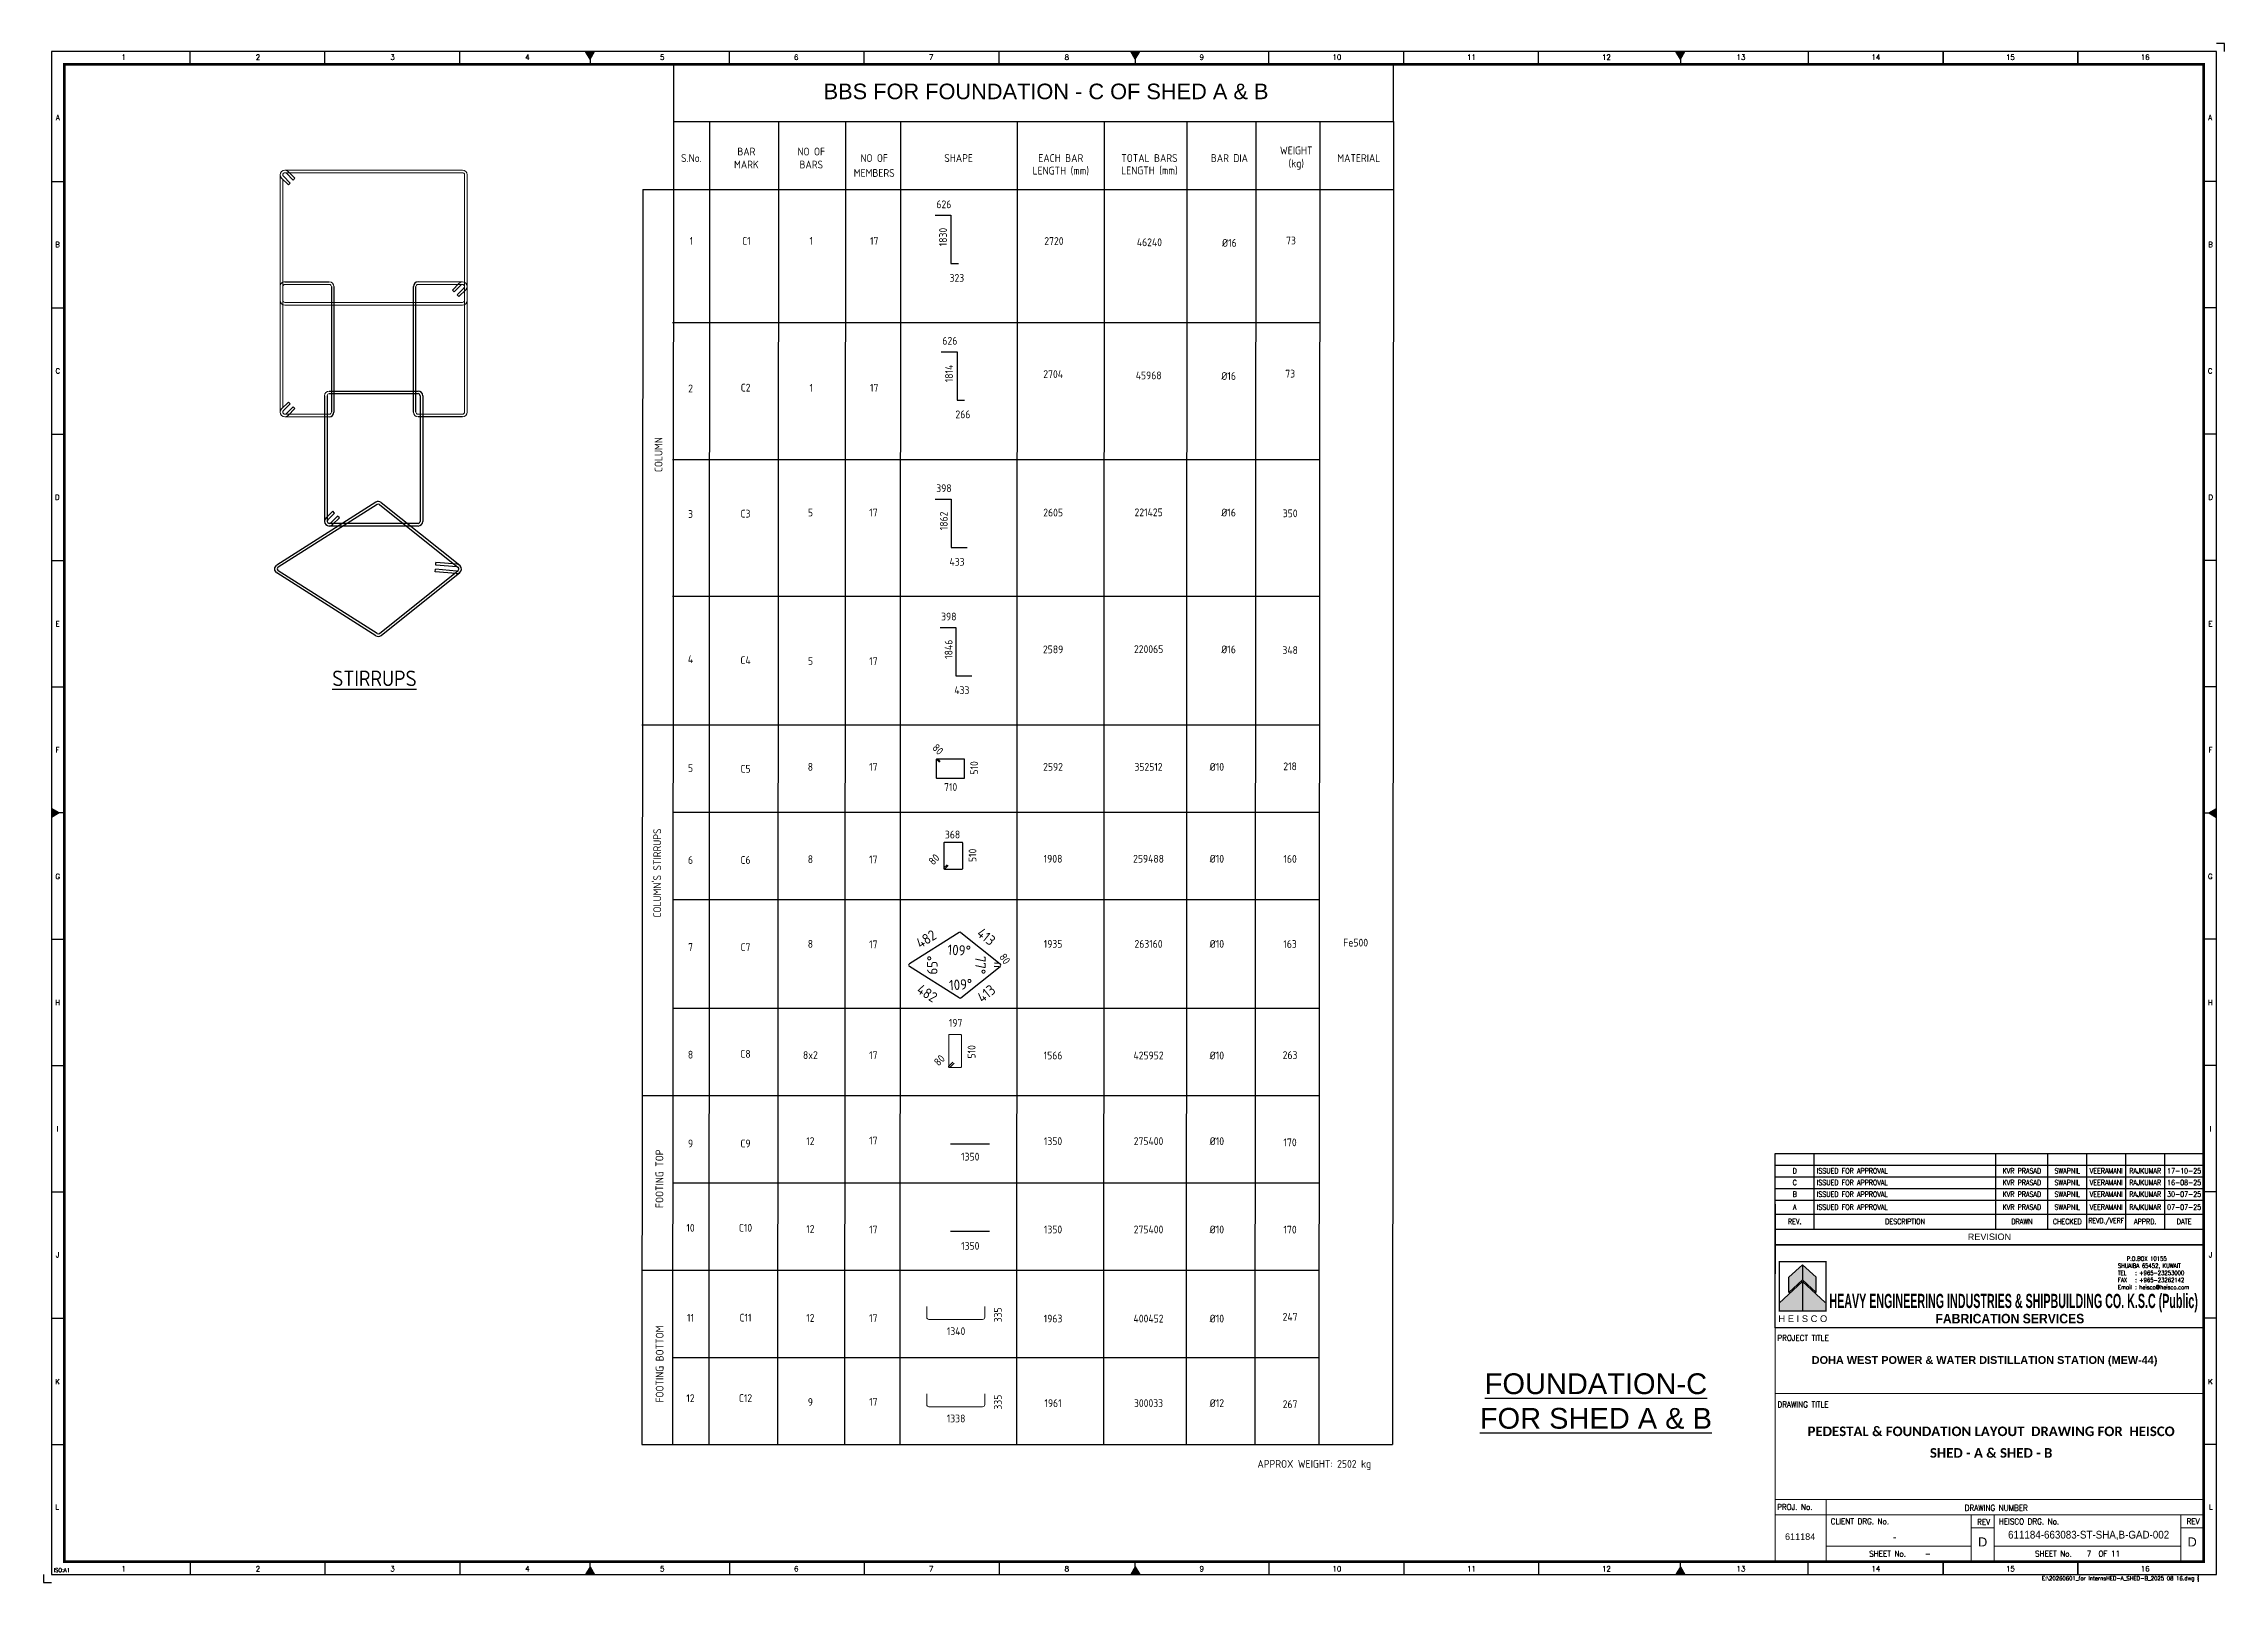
# Model space of a CAD drawing. Header units: millimetres. Extents: x -1055 to 11244, y -20673 to 2560.
# Drawn here: x 6478 to 7318, y 1149 to 1742 of the extents above; entities that cross this region are included whole.
import ezdxf
from ezdxf.enums import TextEntityAlignment as Align

# ---------------------------------------------------------------- set-up
doc = ezdxf.new("R2010")
doc.units = ezdxf.units.MM
for name, color, linetype in [('BORDER', 6, 'Continuous'), ('HEISCO', 7, 'Continuous'), ('TABLE', 4, 'Continuous')]:
    doc.layers.add(name, color=color, linetype=linetype)
doc.styles.add('ACISOTS', font='isocp.shx')
doc.styles.add('arial', font='arial.ttf')
doc.styles.add('HEISCO', font='ariblk.ttf')
doc.styles.add('HEISCO.', font='arial.ttf')
doc.styles.add('LOGO', font='ROMANS.SHX')
doc.styles.add('ROMANS', font='romans.shx', dxfattribs={"width": 0.8})
doc.styles.get("Standard").update_dxf_attribs({"font": 'arial.ttf'})

# ---------------------------------------------------------------- blocks, each defined once
blk = doc.blocks.new('A1B')
at = {"layer": 'BORDER', "color": 1}
for p, q in [((56.44, 585), (56.44, 590)), ((56.44, 585), (56.44, 590)), ((108.38, 585), (108.38, 590)), ((108.38, 585), (108.38, 590)), ((160.31, 585), (160.31, 590)), ((160.31, 585), (160.31, 590)), ((264.19, 585), (264.19, 590)), ((316.12, 585), (316.12, 590)), ((368.06, 585), (368.06, 590)), ((471.94, 585), (471.94, 590)), ((523.88, 585), (523.88, 590)), ((575.81, 585), (575.81, 590)), ((679.69, 590), (679.69, 585)), ((731.63, 590), (731.63, 585)), ((731.63, 585), (731.63, 590)), ((731.63, 590), (731.63, 585)), ((783.56, 590), (783.56, 585)), ((783.56, 585), (783.56, 590)), ((3, 539.83), (8, 539.83)), ((837, 539.83), (832, 539.83)), ((3, 491.17), (8, 491.17)), ((837, 491.17), (832, 491.17)), ((3, 442.5), (8, 442.5)), ((837, 442.5), (832, 442.5)), ((3, 393.84), (8, 393.84)), ((837, 393.84), (832, 393.84)), ((3, 345.17), (8, 345.17)), ((837, 345.17), (832, 345.17)), ((3, 247.84), (8, 247.84)), ((837, 247.84), (832, 247.84)), ((3, 199.17), (8, 199.17)), ((837, 199.17), (832, 199.17)), ((3, 150.51), (8, 150.51)), ((837, 150.51), (832, 150.51)), ((3, 101.84), (8, 101.84)), ((837, 101.84), (832, 101.84)), ((3, 53.17), (8, 53.17)), ((837, 53.17), (832, 53.17)), ((56.44, 8), (56.44, 3)), ((108.38, 8), (108.38, 3)), ((160.31, 8), (160.31, 3)), ((264.19, 8), (264.19, 3)), ((316.12, 8), (316.12, 3)), ((368.06, 8), (368.06, 3)), ((471.94, 8), (471.94, 3)), ((523.88, 8), (523.88, 3)), ((575.81, 8), (575.81, 3)), ((679.69, 3), (679.69, 8)), ((731.63, 3), (731.63, 8)), ((731.63, 8), (731.63, 3)), ((731.63, 3), (731.63, 8)), ((783.56, 3), (783.56, 8)), ((783.56, 8), (783.56, 3))]:
    blk.add_line(p, q, dxfattribs=at)
at = {"layer": 'BORDER'}
for p, q in [((210.5, 587), (208.77, 590)), ((210.5, 590), (210.5, 585)), ((210.5, 587), (212.23, 590)), ((210.5, 588), (210.5, 585)), ((210.5, 588), (210.5, 585)), ((420.5, 587), (418.77, 590)), ((420.5, 590), (420.5, 585)), ((420.5, 587), (422.23, 590)), ((420.5, 588), (420.5, 585)), ((630.5, 587), (628.77, 590)), ((630.5, 590), (630.5, 585)), ((630.5, 587), (632.23, 590)), ((6, 296.5), (3, 298.23)), ((8, 296.5), (3, 296.5)), ((6, 296.5), (3, 294.77)), ((832, 296.5), (837, 296.5)), ((834, 296.5), (837, 298.23)), ((834, 296.5), (837, 294.77)), ((210.5, 6), (208.77, 3)), ((210.5, 5), (210.5, 8)), ((210.5, 5), (210.5, 8)), ((210.5, 3), (210.5, 8)), ((210.5, 6), (212.23, 3)), ((420.5, 6), (418.77, 3)), ((420.5, 5), (420.5, 8)), ((420.5, 3), (420.5, 8)), ((420.5, 6), (422.23, 3)), ((630.5, 6), (628.77, 3)), ((630.5, 3), (630.5, 8)), ((630.5, 6), (632.23, 3))]:
    blk.add_line(p, q, dxfattribs=at)
blk.add_lwpolyline([(837, 3), (837, 590), (3, 590), (3, 3)], close=True, dxfattribs=at)
at = {"layer": 'BORDER', "color": 1}
for points in [[(840, 590), (840, 593), (837, 593)], [(0, 3), (0, 0), (3, 0)]]:
    blk.add_lwpolyline(points, dxfattribs=at)
at = {"layer": 'BORDER', "const_width": 1}
blk.add_lwpolyline([(8, 8), (832, 8), (832, 585), (8, 585)], close=True, dxfattribs=at)
at = {"layer": 'BORDER'}
for points in [[(212.23, 590), (208.77, 590), (210.5, 587)], [(422.23, 590), (418.77, 590), (420.5, 587)], [(632.23, 590), (628.77, 590), (630.5, 587)], [(3, 298.23), (3, 294.77), (6, 296.5)], [(837, 298.23), (837, 294.77), (834, 296.5)], [(212.23, 3), (208.77, 3), (210.5, 6)], [(422.23, 3), (418.77, 3), (420.5, 6)], [(632.23, 3), (628.77, 3), (630.5, 6)]]:
    blk.add_solid(points, dxfattribs=at)
at = {"color": 11, "insert": (830.38, 1.34), "char_height": 1.5, "width": 401.355, "attachment_point": 6, "style": 'ROMANS'}
blk.add_mtext('{\\W1;\\C1;E:\\20260601_for Interns\\SHED-A_SHED-B_2025 08 16.dwg }', dxfattribs=at)
at = {"layer": 'BORDER', "color": 1, "style": 'ROMANS'}
for s, height, p in [('1', 2, (30.81, 586.75)), ('2', 2, (82.56, 586.75)), ('3', 2, (134.41, 586.75)), ('4', 2, (186.37, 586.75)), ('5', 2, (238.32, 586.75)), ('6', 2, (289.89, 586.75)), ('7', 2, (341.88, 586.75)), ('8', 2, (394.13, 586.75)), ('9', 2, (446.1, 586.75)), ('10', 2, (498.13, 586.75)), ('11', 2, (549.97, 586.75)), ('12', 2, (601.96, 586.75)), ('13', 2, (653.79, 586.75)), ('14', 2, (705.77, 586.75)), ('15', 2, (757.56, 586.75)), ('16', 2, (809.48, 586.75)), ('A', 2, (5.48, 563.52)), ('A', 2, (834.52, 563.52)), ('B', 2, (5.35, 514.55)), ('B', 2, (834.65, 514.55)), ('C', 2, (5.49, 465.84)), ('C', 2, (834.51, 465.84)), ('D', 2, (5.25, 417.17)), ('D', 2, (834.75, 417.17)), ('E', 2, (5.39, 368.4)), ('E', 2, (834.61, 368.4)), ('F', 2, (5.34, 319.81)), ('F', 2, (834.66, 319.81)), ('G', 2, (5.44, 271.07)), ('G', 2, (834.56, 271.07)), ('H', 2, (5.43, 222.46)), ('H', 2, (834.57, 222.46)), ('I', 2, (5.31, 173.82)), ('I', 2, (834.69, 173.82)), ('J', 2, (5.33, 125.23)), ('J', 2, (834.67, 125.23)), ('K', 2, (5.38, 76.36)), ('K', 2, (834.62, 76.36)), ('L', 2, (5.2, 28.07)), ('L', 2, (834.8, 28.07)), ('ISO:A1', 1.5, (7.03, 4)), ('1', 2, (30.81, 4.25)), ('2', 2, (82.56, 4.25)), ('3', 2, (134.41, 4.25)), ('4', 2, (186.37, 4.25)), ('5', 2, (238.32, 4.25)), ('6', 2, (289.89, 4.25)), ('7', 2, (341.88, 4.25)), ('8', 2, (394.13, 4.25)), ('9', 2, (446.1, 4.25)), ('10', 2, (498.13, 4.25)), ('11', 2, (549.97, 4.25)), ('12', 2, (601.96, 4.25)), ('13', 2, (653.79, 4.25)), ('14', 2, (705.77, 4.25)), ('15', 2, (757.56, 4.25)), ('16', 2, (809.48, 4.25))]:
    blk.add_text(s, height=height, dxfattribs=at).set_placement(p, align=Align.CENTER)
blk = doc.blocks.new('A$7E97AAC96A')
at = {"color": 50, "lineweight": 0}
for p, q in [((1.8, 52), (70.2, 52)), ((1.8, 51), (70.2, 51)), ((2.37, 50.77), (4.98, 48.15)), ((3.07, 51.47), (5.69, 48.86)), ((0, 50.2), (0, 1.8)), ((0.53, 48.93), (3.14, 46.31)), ((1, 1.8), (1, 48.45)), ((1.23, 49.63), (3.85, 47.02)), ((3.14, 46.31), (3.85, 47.02)), ((4.98, 48.15), (5.69, 48.86)), ((71, 1.8), (71, 50.2)), ((72, 1.8), (72, 50.2)), ((1.8, 1), (70.2, 1)), ((1.8, 0), (70.2, 0))]:
    blk.add_line(p, q, dxfattribs=at)
at = {"color": 50, "lineweight": 0, "extrusion": (0, 0, -1)}
for centre, radius, start, end in [((-1.8, 50.2), 1.8, 315, 135), ((-1.8, 50.2), 0.8, 315, 135), ((-70.2, 50.2), 1.8, 90, 180), ((-70.2, 50.2), 0.8, 90, 180)]:
    blk.add_arc(centre, radius, start, end, dxfattribs=at)
at = {"color": 50, "lineweight": 0}
for centre, radius, start, end in [((1.8, 1.8), 1.8, 180, 270), ((1.8, 1.8), 0.8, 180, 270), ((70.2, 1.8), 0.8, 270, 0), ((70.2, 1.8), 1.8, 270, 0)]:
    blk.add_arc(centre, radius, start, end, dxfattribs=at)
blk = doc.blocks.new('A$7E97AA1C337D')
at = {"color": 4, "lineweight": 0}
for p, q in [((18.9, 52), (1.8, 52)), ((18.9, 51), (1.8, 51)), ((17.63, 51.47), (15.01, 48.86)), ((18.33, 50.77), (15.72, 48.15)), ((15.72, 48.15), (15.01, 48.86)), ((19.47, 49.63), (16.85, 47.02)), ((17.56, 46.31), (16.85, 47.02)), ((20.17, 48.93), (17.56, 46.31)), ((19.7, 1.8), (19.7, 48.45)), ((20.7, 50.2), (20.7, 1.8)), ((18.9, 1), (1.8, 1))]:
    blk.add_line(p, q, dxfattribs=at)
at = {"color": 4}
for p, q in [((0, 1.8), (0, 50.2)), ((1, 1.8), (1, 50.2)), ((18.9, 0), (1.8, 0))]:
    blk.add_line(p, q, dxfattribs=at)
blk.add_arc((1.8, 50.2), 1.8, 90, 180, dxfattribs=at)
at = {"color": 4, "lineweight": 0}
for centre, radius, start, end in [((1.8, 50.2), 0.8, 90, 180), ((1.8, 1.8), 1.8, 180, 270), ((1.8, 1.8), 0.8, 180, 270), ((18.9, 1.8), 0.8, 270, 0), ((18.9, 1.8), 1.8, 270, 0)]:
    blk.add_arc(centre, radius, start, end, dxfattribs=at)
at = {"color": 4, "lineweight": 0, "extrusion": (0, 0, -1)}
for radius in [1.8, 0.8]:
    blk.add_arc((-18.9, 50.2), radius, 45, 225, dxfattribs=at)
blk = doc.blocks.new('A$7E97AA2283C4')
at = {"color": 1}
for p, q in [((1.8, 52), (36, 52)), ((1.8, 51), (36, 51)), ((0, 50.2), (0, 1.8)), ((1, 50.2), (1, 1.8)), ((36.8, 50.2), (36.8, 1.8)), ((37.8, 50.2), (37.8, 1.8)), ((0.53, 3.07), (3.14, 5.69)), ((1.23, 2.37), (3.85, 4.98)), ((36, 1), (1.8, 1)), ((36, 0), (1.8, 0)), ((2.37, 1.23), (4.98, 3.85)), ((3.07, 0.53), (5.69, 3.14)), ((3.85, 4.98), (3.14, 5.69)), ((5.69, 3.14), (4.98, 3.85))]:
    blk.add_line(p, q, dxfattribs=at)
at = {"color": 1, "lineweight": 0}
for radius in [1.8, 0.8]:
    blk.add_arc((1.8, 50.2), radius, 90, 180, dxfattribs=at)
at = {"color": 1}
for centre, radius, start, end in [((36, 50.2), 1.8, 0, 90), ((36, 50.2), 0.8, 0, 90), ((1.8, 1.8), 1.8, 135, 315), ((1.8, 1.8), 0.8, 135, 315), ((36, 1.8), 1.8, 270, 0), ((36, 1.8), 0.8, 270, 0)]:
    blk.add_arc(centre, radius, start, end, dxfattribs=at)
blk = doc.blocks.new('A$7E97181430E2B7')
at = {"color": 5}
for p, q in [((39.04, 51.72), (0.84, 27.52)), ((39.57, 50.88), (1.37, 26.68)), ((40.5, 50.82), (70.7, 26.62)), ((41.13, 51.6), (71.33, 27.4)), ((39.57, 1.12), (1.37, 25.32)), ((40.5, 1.18), (70.7, 25.38)), ((61.87, 24.92), (61.96, 25.92)), ((70.13, 25.2), (61.96, 25.92)), ((62.1, 27.51), (62.19, 28.51)), ((70.27, 26.8), (62.1, 27.51)), ((70.36, 27.79), (62.19, 28.51)), ((39.04, 0.28), (0.84, 24.48)), ((41.13, 0.4), (71.33, 24.6)), ((70.04, 24.21), (61.87, 24.92))]:
    blk.add_line(p, q, dxfattribs=at)
for centre, radius, start, end in [((40, 50.2), 1.8, 51.29395, 122.35458), ((40, 50.2), 0.8, 51.29395, 122.35458), ((1.8, 26), 1.8, 122.35458, 237.64542), ((1.8, 26), 0.8, 122.35458, 237.64542), ((70.2, 26), 1.8, 265, 85), ((70.2, 26), 1.8, 265, 85), ((70.2, 26), 0.8, 265, 85), ((40, 1.8), 1.8, 237.64542, 308.70605), ((40, 1.8), 0.8, 237.64542, 308.70605)]:
    blk.add_arc(centre, radius, start, end, dxfattribs=at)
blk = doc.blocks.new('A$C61D9601B')
at = {"layer": 'HEISCO'}
for color, points in [(34, [(5.84, -8.9), (5.84, -15.38), (11.66, -10.02), (11.66, -3.54)]), (40, [(11.66, -3.54), (11.66, -10.02), (17.48, -15.38), (17.48, -8.9)]), (142, [(1.66, -19.99), (1.66, -23.3), (11.66, -23.3), (11.66, -10.78)]), (138, [(11.66, -10.78), (11.66, -23.3), (21.66, -23.3), (21.66, -19.99)])]:
    blk.add_hatch(color=color, dxfattribs=at).paths.add_polyline_path(points)
blk.add_line((11.66, -10.78), (11.66, -23.3))
blk.add_line((11.66, -10.78), (11.66, -23.3))
at = {"layer": 'HEISCO', "color": 142, "true_color": 0x00a8e1}
blk.add_line((11.66, -10.78), (1.66, -19.99), dxfattribs=at)
at = {"layer": 'HEISCO', "color": 138, "true_color": 0x004961}
for q in [(11.66, -23.3), (21.38, -19.73), (11.66, -23.3)]:
    blk.add_line((11.66, -10.78), q, dxfattribs=at)
at = {"layer": 'HEISCO', "color": 142, "true_color": 0x00a8e1, "const_width": 0.559}
blk.add_lwpolyline([(21.66, -23.3), (21.66, -2.17), (1.66, -2.17), (1.66, -23.3)], close=True, dxfattribs=at)
at = {"layer": 'HEISCO', "color": 34, "true_color": 0xa85400}
blk.add_lwpolyline([(5.84, -8.9), (11.66, -3.54), (11.66, -10.02), (5.84, -15.38)], close=True, dxfattribs=at)
at = {"layer": 'HEISCO', "color": 40, "true_color": 0xffc038}
blk.add_lwpolyline([(17.48, -8.9), (11.66, -3.54), (11.66, -10.02), (17.48, -15.38)], close=True, dxfattribs=at)
at = {"layer": 'HEISCO', "color": 7, "linetype": 'Continuous', "style": 'HEISCO.'}
blk.add_text('H E I S C O', height=2.8666, dxfattribs=at).set_placement((11.77, -26.65), align=Align.MIDDLE_CENTER)
blk = doc.blocks.new('165-HEISCO')
at = {"layer": 'HEISCO', "color": 6}
blk.add_lwpolyline([(0, 32), (165, 32), (165, 0), (0, 0)], close=True, dxfattribs=at)
at = {"layer": 'HEISCO', "xscale": 0.9, "yscale": 0.9, "zscale": 0.9}
blk.add_blockref('A$C61D9601B', (0.03, 27.46), dxfattribs=at)
at = {"layer": 'HEISCO', "color": 7, "linetype": 'ByBlock', "style": 'HEISCO', "width": 0.471616}
blk.add_text('HEAVY ENGINEERING INDUSTRIES & SHIPBUILDING CO. K.S.C (Public)', height=5.5, dxfattribs=at).set_placement((20.87, 7.57), (162.79, 7.57), align=Align.FIT)
at = {"layer": 'HEISCO', "color": 7, "linetype": 'ByBlock', "style": 'HEISCO', "width": 0.8}
blk.add_text('FABRICATION SERVICES', height=3.6667, dxfattribs=at).set_placement((90.37, 3.51), align=Align.MIDDLE_CENTER)
at = {"layer": 'HEISCO', "color": 3, "insert": (131.98, 27.45), "char_height": 1.65, "width": 30.9183, "attachment_point": 1, "style": 'LOGO'}
blk.add_mtext('\\pxsm1,ql;   {\\W0.9;P.O.BOX 10155\\P\\pt3,4;SHUAIBA 65452, KUWAIT \\P\\pt4;TEL^I: +965-23253000 \\PFAX^I: +965-23262142 \\PEmail^I: heisco@heisco.com}', dxfattribs=at)
blk = doc.blocks.new('*T29017')
at = {"layer": 'TABLE', "color": 4}
for p, q in [((0, 35.16), (165, 35.16)), ((0, 0), (0, 35.16)), ((15, 6), (15, 35.16)), ((85, 6), (85, 35.16)), ((105, 6), (105, 35.16)), ((120, 6), (120, 35.16)), ((135, 6), (135, 35.16)), ((150, 6), (150, 35.16)), ((165, 0), (165, 35.16)), ((0, 11.77), (165, 11.77)), ((0, 6), (15, 6)), ((0, 0), (165, 0))]:
    blk.add_line(p, q, dxfattribs=at)
at = {"layer": 'TABLE', "color": 8}
for p, q in [((0, 30.66), (165, 30.66)), ((0, 26.16), (165, 26.16)), ((0, 21.66), (165, 21.66)), ((0, 17.16), (165, 17.16))]:
    blk.add_line(p, q, dxfattribs=at)
at = {"layer": 'TABLE', "color": 0, "lineweight": -2}
blk.add_line((15, 6), (165, 6), dxfattribs=at)
at = {"layer": 'TABLE', "color": 7}
for s, insert, char_height, width, attachment_point, style in [('D', (7.5, 28.41), 2, 13, 5, 'ROMANS'), ('ISSUED FOR APPROVAL', (16, 28.41), 2, 68, 4, 'ROMANS'), ('KVR PRASAD', (95, 28.41), 2, 18, 5, 'ROMANS'), ('SWAPNIL', (112.5, 28.41), 2, 13, 5, 'ROMANS'), ('VEERAMANI', (127.5, 28.41), 2, 13, 5, 'ROMANS'), ('RAJKUMAR', (142.5, 28.41), 2, 13, 5, 'ROMANS'), ('17-10-25', (157.5, 28.41), 2, 13, 5, 'ROMANS'), ('C', (7.5, 23.91), 2, 13, 5, 'ROMANS'), ('B', (7.5, 19.41), 2, 13, 5, 'ROMANS'), ('ISSUED FOR APPROVAL', (16, 23.91), 2, 68, 4, 'ROMANS'), ('ISSUED FOR APPROVAL', (16, 19.41), 2, 68, 4, 'ROMANS'), ('KVR PRASAD', (95, 23.91), 2, 18, 5, 'ROMANS'), ('KVR PRASAD', (95, 19.41), 2, 18, 5, 'ROMANS'), ('SWAPNIL', (112.5, 23.91), 2, 13, 5, 'ROMANS'), ('SWAPNIL', (112.5, 19.41), 2, 13, 5, 'ROMANS'), ('VEERAMANI', (127.5, 23.91), 2, 13, 5, 'ROMANS'), ('VEERAMANI', (127.5, 19.41), 2, 13, 5, 'ROMANS'), ('RAJKUMAR', (142.5, 23.91), 2, 13, 5, 'ROMANS'), ('RAJKUMAR', (142.5, 19.41), 2, 13, 5, 'ROMANS'), ('30-07-25', (157.5, 19.41), 2, 13, 5, 'ROMANS'), ('16-08-25', (157.5, 23.91), 2, 13, 5, 'ROMANS'), ('{\\W0.9;REV.}', (7.5, 8.89), 2, 13, 5, 'ROMANS'), ('{\\W0.9;DESCRIPTION}', (50, 8.89), 2, 68, 5, 'ROMANS'), ('{\\W0.9;DRAWN}', (95, 8.89), 2, 18, 5, 'ROMANS'), ('{\\W0.9;CHECKED}', (112.5, 8.89), 2, 13, 5, 'ROMANS'), ('{\\W0.7;REVD./VERF}', (127.5, 8.89), 2, 13, 5, 'ROMANS'), ('{\\W0.9;APPRD.}', (142.5, 8.89), 2, 13, 5, 'ROMANS'), ('{\\W0.9;DATE}', (157.5, 8.89), 2, 13, 5, 'ROMANS'), ('{\\C7;REVISION}', (82.5, 3), 2.5, 163, 5, 'arial')]:
    blk.add_mtext(s, dxfattribs=dict(at, insert=insert, char_height=char_height, width=width, attachment_point=attachment_point, style=style))
at = {"layer": 'TABLE', "color": 3, "char_height": 2, "style": 'ROMANS'}
for s, insert, width, attachment_point in [('A', (7.5, 14.46), 13, 5), ('ISSUED FOR APPROVAL', (16, 14.46), 68, 4), ('KVR PRASAD', (95, 14.46), 18, 5), ('SWAPNIL', (112.5, 14.46), 13, 5), ('VEERAMANI', (127.5, 14.46), 13, 5), ('RAJKUMAR', (142.5, 14.46), 13, 5), ('07-07-25', (157.5, 14.46), 13, 5)]:
    blk.add_mtext(s, dxfattribs=dict(at, insert=insert, width=width, attachment_point=attachment_point))

msp = doc.modelspace()

# ---------------------------------------------------------------- linework, layer by layer
for p, q in [((6720.524726, 1711.791938), (6720.179517, 1201.928422)), ((6720.524726, 1711.791938), (6997.862888, 1711.791938)), ((6734.483637, 1711.791938), (6734.138428, 1201.928422)), ((6761.005568, 1711.791938), (6760.660359, 1201.928422)), ((6786.829553, 1711.791938), (6786.484344, 1201.928422)), ((6808.065057, 1711.791938), (6807.719847, 1201.928422)), ((6853.003097, 1711.791938), (6852.657887, 1201.928422)), ((6886.48461, 1711.791938), (6886.139401, 1201.928422)), ((6918.332479, 1711.791938), (6917.98727, 1201.928422)), ((6944.85441, 1711.791938), (6944.5092, 1201.928422)), ((6969.543783, 1711.791938), (6969.198573, 1201.928422)), ((6997.862888, 1711.791938), (6997.517679, 1201.928422)), ((6708.764461, 1685.61898), (6708.419252, 1201.928422)), ((6708.764461, 1685.61898), (6997.862888, 1685.61898)), ((6720.214148, 1634.326982), (6969.233205, 1634.326982)), ((6720.214148, 1581.603022), (6969.233205, 1581.603022)), ((6720.214148, 1528.879063), (6969.233205, 1528.879063)), ((6708.419252, 1479.304323), (6969.198573, 1479.304323)), ((6821.972601, 1465.933177), (6823.029862, 1464.875917)), ((6822.248373, 1466.208949), (6823.305634, 1465.151688)), ((6720.179517, 1445.673786), (6969.198573, 1445.673786)), ((6720.179517, 1412.043249), (6969.198573, 1412.043249)), ((6830.542247, 1399.348456), (6811.442247, 1387.248456)), ((6831.29656, 1399.306604), (6846.39656, 1387.206604)), ((6830.542247, 1374.050278), (6811.442247, 1386.150278)), ((6831.29656, 1374.09213), (6846.39656, 1386.19213)), ((6845.933448, 1386.051841), (6844.092436, 1386.212908)), ((6846.04675, 1387.346894), (6844.205739, 1387.507961)), ((6720.179517, 1370.081107), (6969.198573, 1370.081107)), ((6708.419252, 1336.45057), (6969.198573, 1336.45057)), ((6720.179517, 1302.820033), (6969.198573, 1302.820033)), ((6708.419252, 1269.189496), (6969.198573, 1269.189496)), ((6720.179517, 1235.558959), (6969.198573, 1235.558959)), ((6708.419252, 1201.928422), (6997.517679, 1201.928422))]:
    msp.add_line(p, q)
at = {"color": 3}
for p, q in [((6821.354615, 1675.663004), (6827.454615, 1675.663004)), ((6827.454615, 1675.663004), (6827.454615, 1657.043004)), ((6827.454615, 1657.043004), (6830.304615, 1657.043004)), ((6823.670828, 1623.085694), (6829.770828, 1623.085694)), ((6829.770828, 1623.085694), (6829.770828, 1604.465694)), ((6829.770828, 1604.465694), (6832.620828, 1604.465694)), ((6821.385933, 1566.258281), (6827.485933, 1566.258281)), ((6827.485933, 1566.258281), (6827.485933, 1547.638281)), ((6827.485933, 1547.638281), (6833.636036, 1547.638281)), ((6823.270894, 1516.790381), (6829.370894, 1516.790381)), ((6829.370894, 1516.790381), (6829.370894, 1498.170381)), ((6829.370894, 1498.170381), (6835.520997, 1498.170381)), ((6827.278047, 1317.837299), (6842.278047, 1317.837299)), ((6827.278047, 1284.206762), (6842.278047, 1284.206762))]:
    msp.add_line(p, q, dxfattribs=at)
msp.add_lwpolyline([(6997.862888, 1733.838959), (6720.524726, 1733.838959), (6720.524726, 1711.791938), (6997.862888, 1711.791938)], close=True)
at = {"extrusion": (0, 0, -1)}
msp.add_lwpolyline([(-6822.110487, 1458.616063, 0.4142135624), (-6821.915487, 1458.811063), (-6821.915487, 1466.071063, 0.4142135624), (-6822.110487, 1466.266063), (-6832.370487, 1466.266063, 0.4142135624), (-6832.565487, 1466.071063), (-6832.565487, 1458.811063, 0.4142135624), (-6832.370487, 1458.616063)], format="xyb", close=True, dxfattribs=at)
at = {"color": 1}
for points in [[(6824.9061, 1423.747118), (6831.7461, 1423.747118, 0.4142135624), (6832.0061, 1424.007118), (6832.0061, 1433.687118, 0.4142135624), (6831.7461, 1433.947118), (6824.9061, 1433.947118, 0.4142135624), (6824.6461, 1433.687118), (6824.6461, 1424.007118)], [(6828.662815, 1348.885805), (6827.124858, 1347.347848, -1), (6826.665239, 1347.807467), (6828.203196, 1349.345425)]]:
    msp.add_lwpolyline(points, format="xyb", dxfattribs=at)
at = {"color": 3}
msp.add_lwpolyline([(6825.952618, 1425.421332), (6824.722252, 1424.190966, 1), (6825.089948, 1423.82327), (6826.320314, 1425.053636)], format="xyb", dxfattribs=at)
at = {"color": 4, "lineweight": 0}
msp.add_lwpolyline([(6826.895048, 1347.252658), (6831.170048, 1347.252658, 0.4142135624), (6831.495048, 1347.577658), (6831.495048, 1359.677658, 0.4142135624), (6831.170048, 1360.002658), (6826.895048, 1360.002658, 0.4142135624), (6826.570048, 1359.677658), (6826.570048, 1347.577658)], format="xyb", dxfattribs=at)
at = {"color": 3, "lineweight": 0}
for points in [[(6818.100933, 1255.199904), (6818.100933, 1250.999904, 0.4142135624), (6818.925933, 1250.174904), (6839.625933, 1250.174904, 0.4142135624), (6840.450933, 1250.999904), (6840.450933, 1255.199904)], [(6818.100933, 1221.569367), (6818.100933, 1217.369367, 0.4142135624), (6818.925933, 1216.544367), (6839.625933, 1216.544367, 0.4142135624), (6840.450933, 1217.369367), (6840.450933, 1221.569367)]]:
    msp.add_lwpolyline(points, format="xyb", dxfattribs=at)
at = {"extrusion": (0, 0, -1)}
msp.add_arc((-6822.110487, 1466.071063), 0.195, 315.000000002, 134.999999996, dxfattribs=at)
for centre, start, end in [((6830.890099, 1398.799367), 51.293948189, 122.354579603), ((6811.790099, 1386.699367), 122.354579604, 237.645420397), ((6845.990099, 1386.699367), 265, 85), ((6830.890099, 1374.599367), 237.645420397, 308.706051811)]:
    msp.add_arc(centre, 0.65, start, end)
at = {"layer": 'BORDER'}
for p, q in [((7144.945307, 1314.174892), (7309.945307, 1314.174892)), ((7144.945307, 1294.550858), (7144.945307, 1267.810147)), ((7309.945307, 1294.550858), (7309.945307, 1267.810147)), ((7144.945307, 1278.987985), (7309.945307, 1278.987985))]:
    msp.add_line(p, q, dxfattribs=at)
at = {"layer": 'BORDER', "color": 8, "lineweight": 0}
for p, q in [((7220.431202, 1169.838959), (7229.249087, 1169.838959)), ((7301.127422, 1169.838959), (7309.945307, 1169.838959))]:
    msp.add_line(p, q, dxfattribs=at)
at = {"layer": 'BORDER', "color": 6, "lineweight": 0}
msp.add_lwpolyline([(7144.945307, 1246.987985), (7309.945307, 1246.987985), (7309.945307, 1156.838959), (7144.945307, 1156.838959)], close=True, dxfattribs=at)
for points in [[(7144.945307, 1221.639762), (7309.945307, 1221.639762)], [(7144.945307, 1180.838959), (7309.945307, 1180.838959)], [(7164.612048, 1180.838959), (7164.612048, 1156.838959)], [(7144.945307, 1174.838959), (7309.945307, 1174.838959)], [(7220.431202, 1174.838959), (7220.431202, 1156.838959)], [(7229.249087, 1174.838959), (7229.249087, 1156.838959)], [(7301.127422, 1174.838959), (7301.127422, 1156.838959)]]:
    msp.add_lwpolyline(points, dxfattribs=at)
at = {"layer": 'BORDER', "color": 8, "lineweight": 0}
for points in [[(7164.612048, 1162.838959), (7220.431202, 1162.838959)], [(7229.249087, 1162.838959), (7301.127422, 1162.838959)]]:
    msp.add_lwpolyline(points, dxfattribs=at)

# ---------------------------------------------------------------- block references
for name, p in [('A1B', (6477.945307, 1148.838959)), ('A$7E97181430E2B7', (6566.875934, 1513.383285)), ('*T29017', (7144.945307, 1279.016797))]:
    msp.add_blockref(name, p)
at = {"color": 1}
for name, p in [('A$7E97AAC96A', (6569.076423, 1641.078085)), ('A$7E97AA1C337D', (6620.376423, 1598.021394)), ('A$7E97AA2283C4', (6586.176423, 1555.934772))]:
    msp.add_blockref(name, p, dxfattribs=at)
at = {"color": 1, "rotation": 180}
msp.add_blockref('A$7E97AA1C337D', (6589.776423, 1650.021394), dxfattribs=at)
at = {"layer": 'HEISCO'}
msp.add_blockref('165-HEISCO', (7144.945307, 1246.987985), dxfattribs=at)

# ---------------------------------------------------------------- texts
at = {"width": 225.35033557, "attachment_point": 5}
for s, insert, char_height in [('BBS FOR FOUNDATION - C OF SHED A & B', (6864.074712, 1723.367062), 6), ('{\\LFOUNDATION-C\\PFOR SHED A & B}', (7075.86365, 1218.681758), 8)]:
    msp.add_mtext(s, dxfattribs=dict(at, insert=insert, char_height=char_height))
at = {"attachment_point": 5, "style": 'ACISOTS'}
for s, insert, char_height in [('S.No.', (6727.468011, 1697.727513), 3), ('BAR\\PMARK', (6748.645253, 1697.727513), 3), ('NO OF\\PBARS', (6773.638974, 1697.727513), 3), ('3', (6727.122801, 1560.555639), 3), ('4', (6727.122801, 1504.600128), 3), ('{\\LSTIRRUPS}', (6605.389296, 1497.217389), 6), ('5', (6727.122801, 1462.647858), 3), ('C5', (6748.300044, 1462.368974), 3), ('710', (6827.320233, 1455.358078), 3), ('368', (6828.054339, 1437.028741), 3), ('6', (6727.122801, 1427.215505), 3), ('C6', (6748.300044, 1427.222414), 3), ('197', (6829.213928, 1364.481358), 3), ('9', (6727.122801, 1317.956556), 3)]:
    msp.add_mtext(s, dxfattribs=dict(at, insert=insert, char_height=char_height))
at = {"char_height": 3, "width": 29.29783667, "attachment_point": 5, "style": 'ACISOTS'}
for s, insert in [('NO OF', (6797.879166, 1697.727513)), ('SHAPE', (6830.371529, 1697.727513)), ('EACH BAR', (6869.74416, 1697.727513)), ('TOTAL BARS', (6903.88798, 1697.727513)), ('BAR DIA', (6934.682718, 1697.727513)), ('WEIGHT\\P(kg)', (6960.431602, 1697.727513)), ('MATERIAL', (6984.541111, 1697.727513)), ('MEMBERS', (6797.879166, 1691.987349)), ('LENGTH (mm)', (6869.74416, 1692.723668)), ('LENGTH (mm)', (6903.88798, 1692.822157))]:
    msp.add_mtext(s, dxfattribs=dict(at, insert=insert))
at = {"color": 3, "char_height": 3, "attachment_point": 5, "style": 'ACISOTS'}
for s, insert in [('626', (6824.702163, 1679.8986)), ('1', (6727.468011, 1665.790565)), ('C1', (6748.645253, 1665.790565)), ('323', (6829.722108, 1651.538171)), ('626', (6827.018376, 1627.321289)), ('2', (6727.157433, 1608.924107)), ('C2', (6748.334675, 1609.255772)), ('1', (6773.638974, 1609.194129)), ('266', (6832.038321, 1598.96086)), ('398', (6824.733481, 1570.493876)), ('5', (6773.328396, 1561.113061)), ('C3', (6748.300044, 1560.693314)), ('433', (6829.753426, 1542.133448)), ('398', (6826.618442, 1521.025977)), ('C4', (6748.300044, 1504.188465)), ('5', (6773.328396, 1503.889302)), ('433', (6831.638387, 1492.665548)), ('8', (6773.293764, 1463.110759)), ('8', (6773.293764, 1427.538665)), ('7', (6727.122801, 1393.685487)), ('C7', (6748.300044, 1393.65716)), ('8', (6773.293764, 1394.900172)), ('8', (6727.122801, 1352.203525)), ('C8', (6748.300044, 1352.488821)), ('8x2', (6773.293764, 1352.048025)), ('C9', (6748.300044, 1317.980105)), ('12', (6773.293764, 1318.901611)), ('1350', (6834.884871, 1312.901271)), ('10', (6727.122801, 1285.461016)), ('C10', (6748.300044, 1285.497702)), ('12', (6773.293764, 1285.020018)), ('170', (6958.063988, 1284.781355)), ('1350', (6834.878397, 1278.521533)), ('11', (6727.122801, 1250.81845)), ('C11', (6748.300044, 1250.855136)), ('12', (6773.293764, 1250.748869)), ('1340', (6829.409451, 1245.640197)), ('12', (6727.122801, 1219.8326)), ('C12', (6748.300044, 1219.869286)), ('9', (6773.293764, 1218.353198)), ('1338', (6829.409451, 1212.00966))]:
    msp.add_mtext(s, dxfattribs=dict(at, insert=insert))
for s, insert, width in [('1', (6773.638974, 1665.790565), 17.28161803), ('17', (6797.879166, 1665.790565), 29.29783667), ('2720', (6867.097806, 1665.76012), 49.39171918), ('46240', (6903.88798, 1665.260051), 29.29783667), ('%%C16', (6934.682718, 1665.025906), 29.29783667), ('73', (6958.409197, 1665.93652), 29.29783667), ('2704', (6866.804949, 1614.468122), 49.39171918), ('45968', (6903.595122, 1613.968052), 29.29783667), ('%%C16', (6934.389861, 1613.733908), 29.29783667), ('73', (6958.11634, 1614.644522), 29.29783667), ('17', (6797.879166, 1609.194129), 29.29783667), ('17', (6797.568588, 1561.113061), 29.29783667), ('2605', (6866.787228, 1561.113061), 49.39171918), ('221425', (6903.577402, 1561.206612), 45.16911109), ('%%C16', (6934.37214, 1561.113061), 29.29783667), ('350', (6958.098619, 1560.81623), 29.29783667), ('17', (6797.568588, 1503.889302), 29.29783667), ('2589', (6866.787228, 1508.389102), 49.39171918), ('220065', (6903.577402, 1508.482652), 45.16911109), ('%%C16', (6934.37214, 1508.389102), 29.29783667), ('348', (6958.098619, 1508.09227), 29.29783667), ('17', (6797.533956, 1463.110759), 29.29783667), ('2592', (6866.752597, 1463.110759), 29.29783667), ('352512', (6903.54277, 1463.110759), 29.29783667), ('%%C10', (6929.875762, 1463.110759), 29.29783667), ('218', (6958.063988, 1463.330046), 29.29783667), ('17', (6797.533956, 1427.44355), 29.29783667), ('1908', (6866.752597, 1427.712314), 29.29783667), ('259488', (6903.54277, 1427.712314), 29.29783667), ('%%C10', (6929.875762, 1427.712314), 29.29783667), ('160', (6958.063988, 1427.635107), 10.27530243), ('17', (6797.533956, 1394.718015), 29.29783667), ('1935', (6866.752597, 1394.890101), 29.29783667), ('263160', (6903.54277, 1394.890101), 29.29783667), ('%%C10', (6929.875762, 1394.890101), 29.29783667), ('163', (6958.063988, 1394.837796), 29.29783667), ('Fe500', (6983.345933, 1395.381564), 29.29783667), ('17', (6797.533956, 1352.005962), 29.29783667), ('1566', (6866.752597, 1351.906391), 29.29783667), ('425952', (6903.54277, 1351.906391), 29.29783667), ('%%C10', (6929.875762, 1351.906391), 29.29783667), ('263', (6958.063988, 1352.042429), 29.29783667), ('17', (6797.533956, 1319.08809), 29.29783667), ('1350', (6866.752597, 1318.87337), 29.29783667), ('275400', (6903.54277, 1318.87337), 29.29783667), ('%%C10', (6929.875762, 1318.87337), 29.29783667), ('170', (6958.063988, 1318.411892), 29.29783667), ('17', (6797.533956, 1284.826106), 29.29783667), ('1350', (6866.752597, 1284.859625), 29.29783667), ('275400', (6903.54277, 1284.859625), 29.29783667), ('%%C10', (6929.875762, 1284.859625), 29.29783667), ('17', (6797.533956, 1250.700712), 29.29783667), ('1963', (6866.752597, 1250.495148), 29.29783667), ('400452', (6903.54277, 1250.495148), 41.22776281), ('%%C10', (6929.875762, 1250.495148), 29.29783667), ('247', (6958.063988, 1251.150818), 29.29783667), ('17', (6797.533956, 1218.422453), 29.29783667), ('1961', (6866.752597, 1217.918035), 29.29783667), ('300033', (6903.54277, 1217.918035), 29.29783667), ('%%C12', (6929.875762, 1217.918035), 29.29783667), ('267', (6958.063988, 1217.520281), 29.29783667), ('APPROX WEIGHT: 2502 kg', (6967.416512, 1194.055642), 52.09183717)]:
    msp.add_mtext(s, dxfattribs=dict(at, insert=insert, width=width))
for s, insert, rotation in [('1830', (6824.383582, 1667.295846), 90), ('1814', (6826.699794, 1614.718535), 90), ('1862', (6824.669728, 1557.891122), 90), ('1846', (6826.554689, 1508.423223), 90), ('80', (6820.931892, 1427.449564), 45), ('510', (6835.74726, 1429.018765), 90), ('510', (6835.404275, 1353.31514), 90), ('80', (6822.976802, 1350.040507), 45), ('335', (6845.522797, 1251.926588), 90), ('335', (6845.522797, 1218.296051), 90)]:
    msp.add_mtext(s, dxfattribs=dict(at, insert=insert, rotation=rotation))
at = {"attachment_point": 5, "style": 'ACISOTS'}
for s, insert, char_height, rotation in [('COLUMN', (6714.82325, 1583.438684), 3, 90), ('80', (6822.396877, 1469.875393), 3, 315), ('510', (6836.398713, 1462.718469), 3, 90), ("COLUMN'S STIRRUPS", (6714.291096, 1422.222552), 3, 90), ('482', (6817.889336, 1396.788281), 4, 32.354579603), ('109%%d', (6830.61908, 1392.464819), 4, 356.824263896), ('413', (6841.038328, 1397.679235), 4, 321.293948189), ('65%%d', (6820.26174, 1386.727009), 4, 90), ('77%%d', (6838.769331, 1386.727009), 4, 270), ('80', (6848.187523, 1389.154661), 3, 304.764410338), ('482', (6818.277662, 1375.888854), 4, 327.645420397), ('109%%d', (6831.187791, 1379.227774), 4, 3.175736104), ('413', (6841.036558, 1375.775019), 4, 38.706051811), ('FOOTING TOP', (6715.143689, 1304.391414), 3, 90), ('FOOTING BOTTOM', (6715.238439, 1232.987677), 3, 90)]:
    msp.add_mtext(s, dxfattribs=dict(at, insert=insert, char_height=char_height, rotation=rotation))
at = {"layer": 'BORDER', "color": 3, "style": 'ROMANS', "width": 0.9}
for s, p in [('PROJECT TITLE', (7145.780905, 1241.922219)), ('DRAWING TITLE', (7145.807929, 1216.296646)), ('PROJ. No.', (7145.685329, 1176.779741)), ('DRAWING NUMBER', (7217.934702, 1176.431458)), ('CLIENT DRG. No.', (7166.317122, 1171.23447)), ('HEISCO DRG. No.', (7231.072109, 1171.214711)), ('SHEET No.    -', (7181.143582, 1158.762709)), ('SHEET No.   7  OF 11', (7245.029724, 1158.762709))]:
    msp.add_text(s, height=2.25, dxfattribs=at).set_placement(p)
for p in [(7225.220436, 1171.008653), (7305.916656, 1171.219813)]:
    msp.add_text('REV', height=2.25, dxfattribs=at).set_placement(p, align=Align.CENTER)
at = {"layer": 'BORDER', "color": 7, "style": 'arial'}
for s, insert, char_height, width, attachment_point in [('{\\fArial|b1|i0|c0|p34;DOHA WEST POWER & WATER DISTILLATION STATION (MEW-44)}', (7225.58427, 1234.081652), 3, 163.24464911, 5), ('{\\fCalibri|b1|i0|c0|p2;\\H1.2308x;PEDESTAL & FOUNDATION LAYOUT  DRAWING FOR  HEISCO}', (7228.092902, 1207.038375), 3, 163.24464911, 5), ('{\\fCalibri|b1|i0|c0|p2;\\H1.2308x;SHED - A & SHED - B}', (7228.092902, 1198.719101), 3, 163.24464911, 5), ('611184', (7154.538148, 1167.728869), 2.5, 24.94987634, 2), ('{\\W0.9;611184-663083-ST-SHA,B-GAD-002}', (7265.647868, 1168.73047), 3, 43.61317739, 2), ('-', (7190.904626, 1167.836301), 3, 47.48534094, 2), ('D', (7224.84383, 1164.426289), 3.5, 6.29727831, 5), ('D', (7305.54005, 1164.426289), 3.5, 8.40928889, 5)]:
    msp.add_mtext(s, dxfattribs=dict(at, insert=insert, char_height=char_height, width=width, attachment_point=attachment_point))

doc.saveas('drawing.dxf')
